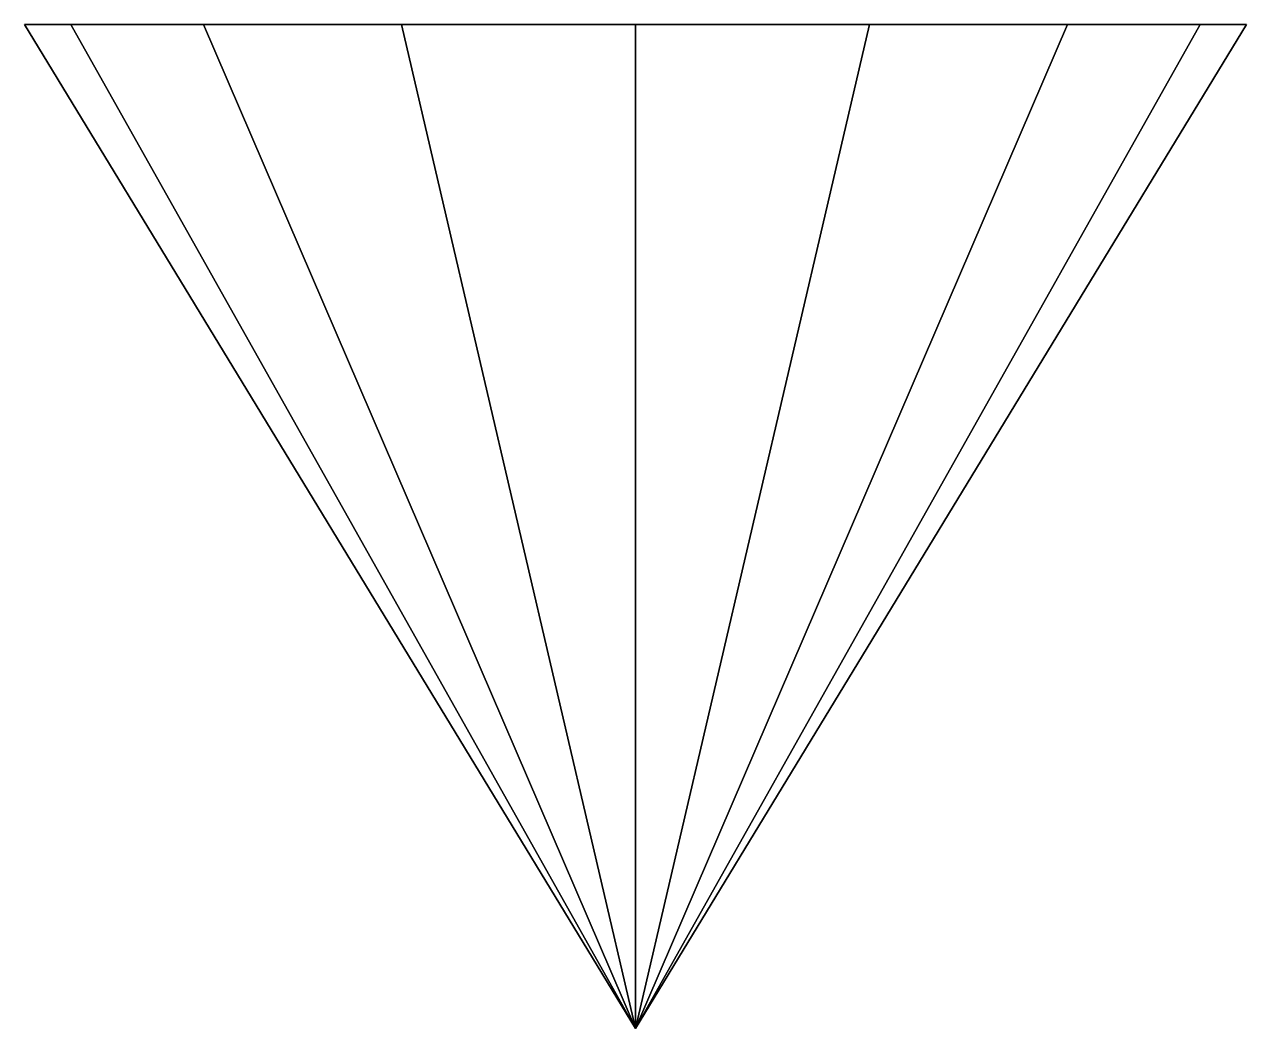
# Model space of a CAD drawing. Extents: x -0.42 to 0.42, y -1.46 to -0.77.
import ezdxf

# ---------------------------------------------------------------- set-up
doc = ezdxf.new("R2010")
doc.units = 0
doc.layers.add('PROPELLER', color=1, linetype='CONTINUOUS')

msp = doc.modelspace()

# ---------------------------------------------------------------- linework, layer by layer
at = {"layer": 'PROPELLER'}
for points in [[(-1e-16, -1.459999999999999), (-1e-16, -1.459999999999999), (-0.3880294036547411, -0.7700000000000072, 0.1607270415933383), (-0.4200000000000017, -0.7700000000000072)], [(-1e-16, -1.459999999999999), (-1e-16, -1.459999999999999), (-0.4200000000000017, -0.7700000000000072), (-0.3880294036547411, -0.7700000000000072, -0.1607270415933363)], [(-1e-16, -1.459999999999999), (-1e-16, -1.459999999999999), (-0.3880294036547411, -0.7700000000000072, -0.1607270415933363), (-0.2969848480983472, -0.7700000000000072, -0.2969848480983486)], [(-1e-16, -1.459999999999999), (-1e-16, -1.459999999999999), (-0.2969848480983472, -0.7700000000000072, 0.296984848098351), (-0.3880294036547411, -0.7700000000000072, 0.1607270415933383)], [(-1e-16, -1.459999999999999), (0, -1.459999999999999), (-0.2969848480983472, -0.7700000000000072, -0.2969848480983486), (-0.1607270415933328, -0.7700000000000072, -0.3880294036547408)], [(0, -1.459999999999999), (-1e-16, -1.459999999999999), (-0.1607270415933328, -0.7700000000000072, 0.3880294036547413), (-0.2969848480983472, -0.7700000000000072, 0.296984848098351)], [(0, -1.459999999999999), (-1e-16, -1.459999999999999), (1e-16, -0.7700000000000072, 0.4200000000000001), (-0.1607270415933328, -0.7700000000000072, 0.3880294036547413)], [(-1e-16, -1.459999999999999), (0, -1.459999999999999), (-0.1607270415933328, -0.7700000000000072, -0.3880294036547408), (1e-16, -0.7700000000000072, -0.4199999999999996)], [(0.4200000000000017, -0.7700000000000072), (0.3880294036547411, -0.7700000000000072, 0.1607270415933383), (-1e-16, -1.459999999999999), (0, -1.459999999999999)], [(0.3880294036547411, -0.7700000000000072, 0.1607270415933383), (0.2969848480983472, -0.7700000000000072, 0.296984848098351), (-1e-16, -1.459999999999999)], [(0.2969848480983472, -0.7700000000000072, 0.296984848098351), (0.1607270415933328, -0.7700000000000072, 0.3880294036547413), (-1e-16, -1.459999999999999), (0, -1.459999999999999)], [(0.1607270415933328, -0.7700000000000072, 0.3880294036547413), (1e-16, -0.7700000000000072, 0.4200000000000001), (-1e-16, -1.459999999999999)], [(1e-16, -0.7700000000000072, -0.4199999999999996), (0.1607270415933328, -0.7700000000000072, -0.3880294036547408), (-1e-16, -1.459999999999999)], [(0.1607270415933328, -0.7700000000000072, -0.3880294036547408), (0.2969848480983472, -0.7700000000000072, -0.2969848480983486), (0, -1.459999999999999), (-1e-16, -1.459999999999999)], [(0.2969848480983472, -0.7700000000000072, -0.2969848480983486), (0.3880294036547411, -0.7700000000000072, -0.1607270415933363), (-1e-16, -1.459999999999999)], [(0.3880294036547411, -0.7700000000000072, -0.1607270415933363), (0.4200000000000017, -0.7700000000000072), (0, -1.459999999999999), (-1e-16, -1.459999999999999)]]:
    msp.add_3dface(points, dxfattribs=at)

doc.saveas('drawing.dxf')
